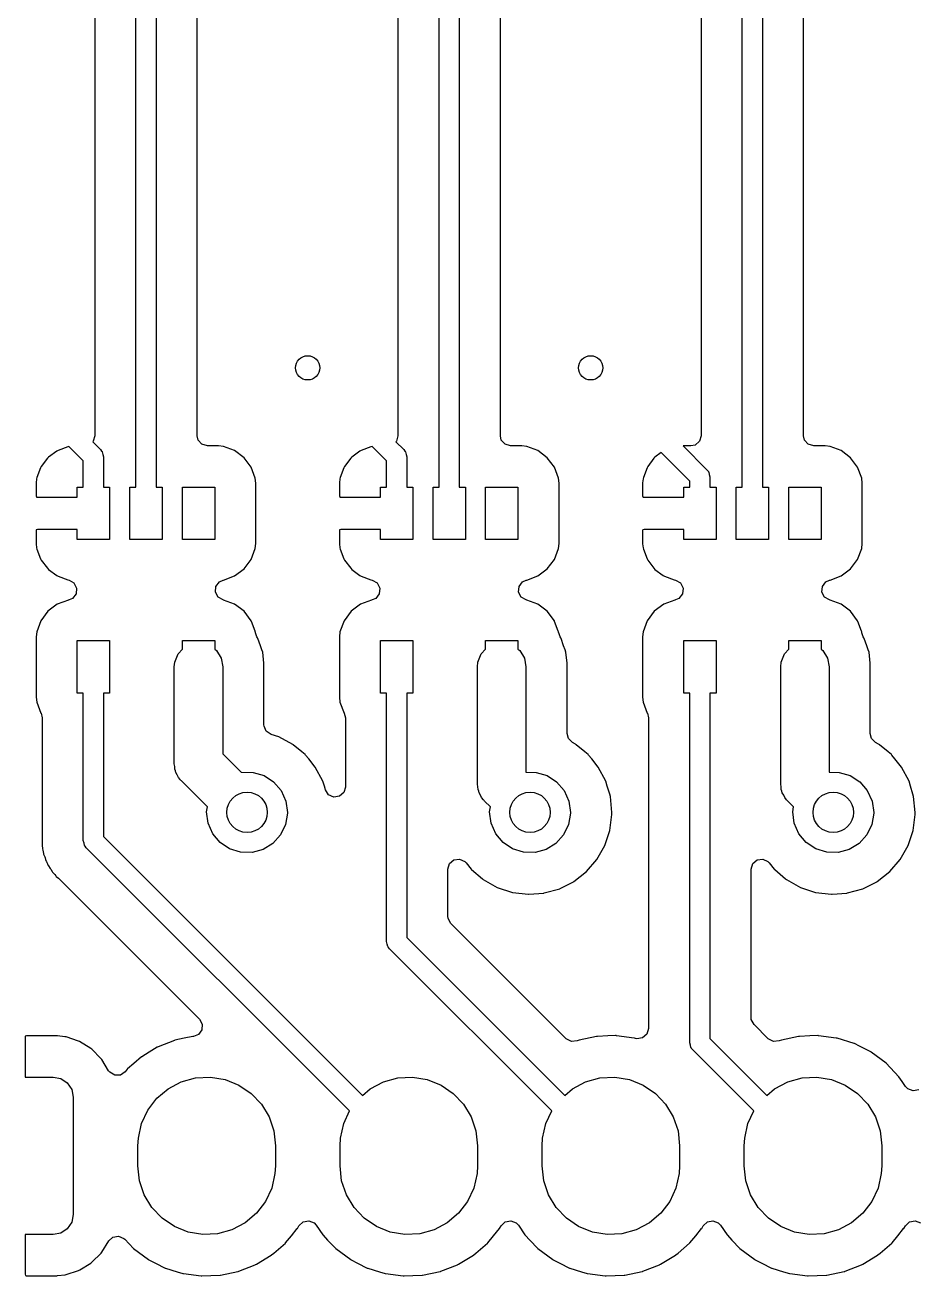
# Model space of a CAD drawing. Extents: x 1.82 to 8.48, y -4.98 to -0.82.
# Drawn here: x 3.75 to 4.184, y -4.212 to -3.603 of the extents above; entities that cross this region are included whole.
import ezdxf

# ---------------------------------------------------------------- set-up
doc = ezdxf.new("R2010")
doc.units = 0
doc.header["$MEASUREMENT"] = 0
doc.layers.add('BLACK', color=7, linetype='CONTINUOUS')

msp = doc.modelspace()

# ---------------------------------------------------------------- linework, layer by layer
at = {"layer": 'BLACK', "linetype": 'CONTINUOUS'}
for p, q in [((4.07939, -3.11165), (4.07939, -3.8028)), ((4.09941, -3.82776), (4.09941, -3.11024)), ((4.10925, -3.11227), (4.10925, -3.82776)), ((4.12927, -3.80278), (4.12927, -3.12262)), ((3.95177, -3.82776), (3.95177, -3.40078)), ((3.96161, -3.40078), (3.96161, -3.82776)), ((3.93175, -3.41349), (3.93175, -3.8028)), ((3.98163, -3.80278), (3.98163, -3.41349)), ((3.80413, -3.82776), (3.80413, -3.4303)), ((3.81398, -3.4303), (3.81398, -3.82776)), ((3.834, -3.80278), (3.834, -3.44301)), ((3.78411, -3.48619), (3.78411, -3.8028)), ((3.77096, -3.80813), (3.76622, -3.80991)), ((3.77151, -3.808), (3.77096, -3.80813)), ((3.77854, -3.81503), (3.77151, -3.808)), ((3.78333, -3.80548), (3.7831, -3.80567)), ((3.7831, -3.80567), (3.78694, -3.80951)), ((3.78411, -3.8028), (3.78333, -3.80548)), ((3.83444, -3.80484), (3.834, -3.80278)), ((3.83627, -3.80695), (3.83444, -3.80484)), ((3.83896, -3.80774), (3.83627, -3.80695)), ((3.84441, -3.80774), (3.83896, -3.80774)), ((3.84686, -3.808), (3.84441, -3.80774)), ((3.85223, -3.81002), (3.84686, -3.808)), ((3.9186, -3.80813), (3.91386, -3.80991)), ((3.91915, -3.808), (3.9186, -3.80813)), ((3.92618, -3.81503), (3.91915, -3.808)), ((3.93096, -3.80548), (3.93074, -3.80567)), ((3.93074, -3.80567), (3.93458, -3.80951)), ((3.93175, -3.8028), (3.93096, -3.80548)), ((3.98208, -3.80484), (3.98163, -3.80278)), ((3.98391, -3.80695), (3.98208, -3.80484)), ((3.98659, -3.80774), (3.98391, -3.80695)), ((3.99205, -3.80774), (3.98659, -3.80774)), ((3.9945, -3.808), (3.99205, -3.80774)), ((3.99987, -3.81002), (3.9945, -3.808)), ((4.07443, -3.80776), (4.07062, -3.80776)), ((4.07062, -3.80776), (4.08222, -3.81935)), ((4.07649, -3.80731), (4.07443, -3.80776)), ((4.0786, -3.80548), (4.07649, -3.80731)), ((4.07939, -3.8028), (4.0786, -3.80548)), ((4.12972, -3.80484), (4.12927, -3.80278)), ((4.13155, -3.80695), (4.12972, -3.80484)), ((4.13423, -3.80774), (4.13155, -3.80695)), ((4.13969, -3.80774), (4.13423, -3.80774)), ((4.14214, -3.808), (4.13969, -3.80774)), ((4.14751, -3.81002), (4.14214, -3.808)), ((3.76109, -3.81375), (3.75808, -3.81777)), ((3.76159, -3.81326), (3.76109, -3.81375)), ((3.7656, -3.81024), (3.76159, -3.81326)), ((3.76622, -3.80991), (3.7656, -3.81024)), ((3.78694, -3.80951), (3.78747, -3.81021)), ((3.78747, -3.81021), (3.78761, -3.81033)), ((3.78761, -3.81033), (3.78764, -3.81044)), ((3.78764, -3.81044), (3.78779, -3.81064)), ((3.78779, -3.81064), (3.78804, -3.81183)), ((3.78804, -3.81183), (3.78839, -3.81299)), ((3.78839, -3.81299), (3.78839, -3.82776)), ((3.85682, -3.81345), (3.85223, -3.81002)), ((3.86026, -3.81804), (3.85682, -3.81345)), ((3.90873, -3.81375), (3.90572, -3.81777)), ((3.90922, -3.81326), (3.90873, -3.81375)), ((3.91324, -3.81024), (3.90922, -3.81326)), ((3.91386, -3.80991), (3.91324, -3.81024)), ((3.93458, -3.80951), (3.93511, -3.81021)), ((3.93511, -3.81021), (3.93524, -3.81033)), ((3.93524, -3.81033), (3.93527, -3.81044)), ((3.93527, -3.81044), (3.93543, -3.81064)), ((3.93543, -3.81064), (3.93568, -3.81183)), ((3.93568, -3.81183), (3.93602, -3.81299)), ((3.93602, -3.81299), (3.93602, -3.82776)), ((4.00446, -3.81345), (3.99987, -3.81002)), ((4.0079, -3.81804), (4.00446, -3.81345)), ((4.05637, -3.81375), (4.05335, -3.81777)), ((4.05686, -3.81326), (4.05637, -3.81375)), ((4.05991, -3.81097), (4.05686, -3.81326)), ((4.07382, -3.82487), (4.05991, -3.81097)), ((4.1521, -3.81345), (4.14751, -3.81002)), ((4.15554, -3.81804), (4.1521, -3.81345)), ((3.75774, -3.81838), (3.75597, -3.82313)), ((3.75808, -3.81777), (3.75774, -3.81838)), ((3.77854, -3.82776), (3.77854, -3.81503)), ((3.86227, -3.82341), (3.86026, -3.81804)), ((3.90538, -3.81838), (3.9036, -3.82313)), ((3.90572, -3.81777), (3.90538, -3.81838)), ((3.92618, -3.82776), (3.92618, -3.81503)), ((4.00991, -3.82341), (4.0079, -3.81804)), ((4.05302, -3.81838), (4.05124, -3.82313)), ((4.05335, -3.81777), (4.05302, -3.81838)), ((4.08222, -3.81935), (4.08274, -3.82006)), ((4.08274, -3.82006), (4.08288, -3.82018)), ((4.08288, -3.82018), (4.08291, -3.82028)), ((4.08291, -3.82028), (4.08307, -3.82049)), ((4.08307, -3.82049), (4.08332, -3.82167)), ((4.15755, -3.82341), (4.15554, -3.81804)), ((3.75561, -3.82573), (3.75559, -3.826)), ((3.75559, -3.826), (3.75559, -3.83196)), ((3.75582, -3.82373), (3.75561, -3.82573)), ((3.75597, -3.82313), (3.75582, -3.82373)), ((3.86254, -3.82586), (3.86227, -3.82341)), ((3.86254, -3.85524), (3.86254, -3.82586)), ((3.90324, -3.82573), (3.90323, -3.826)), ((3.90323, -3.826), (3.90323, -3.83196)), ((3.90346, -3.82373), (3.90324, -3.82573)), ((3.9036, -3.82313), (3.90346, -3.82373)), ((4.01018, -3.82586), (4.00991, -3.82341)), ((4.01018, -3.85524), (4.01018, -3.82586)), ((4.05088, -3.82573), (4.05087, -3.826)), ((4.05087, -3.826), (4.05087, -3.83196)), ((4.0511, -3.82373), (4.05088, -3.82573)), ((4.05124, -3.82313), (4.0511, -3.82373)), ((4.07382, -3.82776), (4.07382, -3.82487)), ((4.08332, -3.82167), (4.08366, -3.82283)), ((4.08366, -3.82283), (4.08366, -3.82776)), ((4.15781, -3.82586), (4.15755, -3.82341)), ((4.15781, -3.85524), (4.15781, -3.82586)), ((3.75559, -3.83196), (3.75577, -3.83256)), ((3.75577, -3.83256), (3.75582, -3.83261)), ((3.75582, -3.83261), (3.75612, -3.83268)), ((3.75612, -3.83268), (3.77559, -3.83268)), ((3.77559, -3.83268), (3.77559, -3.82776)), ((3.77559, -3.82776), (3.77854, -3.82776)), ((3.78839, -3.82776), (3.79134, -3.82776)), ((3.79134, -3.82776), (3.79134, -3.85335)), ((3.80118, -3.85335), (3.80118, -3.82776)), ((3.80118, -3.82776), (3.80413, -3.82776)), ((3.81398, -3.82776), (3.81693, -3.82776)), ((3.81693, -3.82776), (3.81693, -3.85335)), ((3.82677, -3.85335), (3.82677, -3.82776)), ((3.82677, -3.82776), (3.84252, -3.82776)), ((3.84252, -3.82776), (3.84252, -3.85335)), ((3.90323, -3.83196), (3.9034, -3.83256)), ((3.9034, -3.83256), (3.90346, -3.83261)), ((3.90346, -3.83261), (3.90376, -3.83268)), ((3.90376, -3.83268), (3.92323, -3.83268)), ((3.92323, -3.83268), (3.92323, -3.82776)), ((3.92323, -3.82776), (3.92618, -3.82776)), ((3.93602, -3.82776), (3.93898, -3.82776)), ((3.93898, -3.82776), (3.93898, -3.85335)), ((3.94882, -3.85335), (3.94882, -3.82776)), ((3.94882, -3.82776), (3.95177, -3.82776)), ((3.96161, -3.82776), (3.96457, -3.82776)), ((3.96457, -3.82776), (3.96457, -3.85335)), ((3.97441, -3.85335), (3.97441, -3.82776)), ((3.97441, -3.82776), (3.99016, -3.82776)), ((3.99016, -3.82776), (3.99016, -3.85335)), ((4.05087, -3.83196), (4.05104, -3.83256)), ((4.05104, -3.83256), (4.0511, -3.83261)), ((4.0511, -3.83261), (4.0514, -3.83268)), ((4.0514, -3.83268), (4.07087, -3.83268)), ((4.07087, -3.83268), (4.07087, -3.82776)), ((4.07087, -3.82776), (4.07382, -3.82776)), ((4.08366, -3.82776), (4.08661, -3.82776)), ((4.08661, -3.82776), (4.08661, -3.85335)), ((4.09646, -3.85335), (4.09646, -3.82776)), ((4.09646, -3.82776), (4.09941, -3.82776)), ((4.10925, -3.82776), (4.1122, -3.82776)), ((4.1122, -3.82776), (4.1122, -3.85335)), ((4.12205, -3.85335), (4.12205, -3.82776)), ((4.12205, -3.82776), (4.1378, -3.82776)), ((4.1378, -3.82776), (4.1378, -3.85335)), ((3.75566, -3.84866), (3.75559, -3.84896)), ((3.75559, -3.84896), (3.75559, -3.85511)), ((3.7557, -3.8486), (3.75566, -3.84866)), ((3.7563, -3.84843), (3.7557, -3.8486)), ((3.77559, -3.84843), (3.7563, -3.84843)), ((3.77559, -3.85335), (3.77559, -3.84843)), ((3.90329, -3.84866), (3.90323, -3.84896)), ((3.90323, -3.84896), (3.90323, -3.85511)), ((3.90334, -3.8486), (3.90329, -3.84866)), ((3.90394, -3.84843), (3.90334, -3.8486)), ((3.92323, -3.84843), (3.90394, -3.84843)), ((3.92323, -3.85335), (3.92323, -3.84843)), ((4.05093, -3.84866), (4.05087, -3.84896)), ((4.05087, -3.84896), (4.05087, -3.85511)), ((4.05098, -3.8486), (4.05093, -3.84866)), ((4.05158, -3.84843), (4.05098, -3.8486)), ((4.07087, -3.84843), (4.05158, -3.84843)), ((4.07087, -3.85335), (4.07087, -3.84843)), ((3.75559, -3.85511), (3.75561, -3.85537)), ((3.75561, -3.85537), (3.75582, -3.85738)), ((3.75582, -3.85738), (3.75597, -3.85798)), ((3.79134, -3.85335), (3.77559, -3.85335)), ((3.81693, -3.85335), (3.80118, -3.85335)), ((3.84252, -3.85335), (3.82677, -3.85335)), ((3.86227, -3.85769), (3.86254, -3.85524)), ((3.90323, -3.85511), (3.90324, -3.85537)), ((3.90324, -3.85537), (3.90346, -3.85738)), ((3.90346, -3.85738), (3.9036, -3.85798)), ((3.93898, -3.85335), (3.92323, -3.85335)), ((3.96457, -3.85335), (3.94882, -3.85335)), ((3.99016, -3.85335), (3.97441, -3.85335)), ((4.00991, -3.85769), (4.01018, -3.85524)), ((4.05087, -3.85511), (4.05088, -3.85537)), ((4.05088, -3.85537), (4.0511, -3.85738)), ((4.0511, -3.85738), (4.05124, -3.85798)), ((4.08661, -3.85335), (4.07087, -3.85335)), ((4.1122, -3.85335), (4.09646, -3.85335)), ((4.1378, -3.85335), (4.12205, -3.85335)), ((4.15755, -3.85769), (4.15781, -3.85524)), ((3.75597, -3.85798), (3.75774, -3.86272)), ((3.75774, -3.86272), (3.75808, -3.86333)), ((3.75808, -3.86333), (3.76109, -3.86735)), ((3.85682, -3.86765), (3.86026, -3.86306)), ((3.86026, -3.86306), (3.86227, -3.85769)), ((3.9036, -3.85798), (3.90538, -3.86272)), ((3.90538, -3.86272), (3.90572, -3.86333)), ((3.90572, -3.86333), (3.90873, -3.86735)), ((4.00446, -3.86765), (4.0079, -3.86306)), ((4.0079, -3.86306), (4.00991, -3.85769)), ((4.05124, -3.85798), (4.05302, -3.86272)), ((4.05302, -3.86272), (4.05335, -3.86333)), ((4.05335, -3.86333), (4.05637, -3.86735)), ((4.1521, -3.86765), (4.15554, -3.86306)), ((4.15554, -3.86306), (4.15755, -3.85769)), ((3.76109, -3.86735), (3.76159, -3.86785)), ((3.76159, -3.86785), (3.7656, -3.87086)), ((3.85223, -3.87109), (3.85682, -3.86765)), ((3.90873, -3.86735), (3.90922, -3.86785)), ((3.90922, -3.86785), (3.91324, -3.87086)), ((3.99987, -3.87109), (4.00446, -3.86765)), ((4.05637, -3.86735), (4.05686, -3.86785)), ((4.05686, -3.86785), (4.06088, -3.87086)), ((4.14751, -3.87109), (4.1521, -3.86765)), ((3.7656, -3.87086), (3.76622, -3.87119)), ((3.76622, -3.87119), (3.77096, -3.87297)), ((3.77096, -3.87297), (3.77157, -3.87312)), ((3.77157, -3.87312), (3.774, -3.8745)), ((3.774, -3.8745), (3.77529, -3.87698)), ((3.84312, -3.87613), (3.84484, -3.87393)), ((3.84484, -3.87393), (3.84657, -3.87313)), ((3.84657, -3.87313), (3.84686, -3.8731)), ((3.84686, -3.8731), (3.85223, -3.87109)), ((3.91324, -3.87086), (3.91386, -3.87119)), ((3.91386, -3.87119), (3.9186, -3.87297)), ((3.9186, -3.87297), (3.91921, -3.87312)), ((3.91921, -3.87312), (3.92163, -3.8745)), ((3.92163, -3.8745), (3.92293, -3.87698)), ((3.99076, -3.87613), (3.99247, -3.87393)), ((3.99247, -3.87393), (3.99421, -3.87313)), ((3.99421, -3.87313), (3.9945, -3.8731)), ((3.9945, -3.8731), (3.99987, -3.87109)), ((4.06088, -3.87086), (4.06149, -3.87119)), ((4.06149, -3.87119), (4.06624, -3.87297)), ((4.06624, -3.87297), (4.06685, -3.87312)), ((4.06685, -3.87312), (4.06927, -3.8745)), ((4.06927, -3.8745), (4.07056, -3.87698)), ((4.13839, -3.87613), (4.14011, -3.87393)), ((4.14011, -3.87393), (4.14185, -3.87313)), ((4.14185, -3.87313), (4.14214, -3.8731)), ((4.14214, -3.8731), (4.14751, -3.87109)), ((3.77504, -3.87977), (3.77332, -3.88197)), ((3.77529, -3.87698), (3.77504, -3.87977)), ((3.84286, -3.87891), (3.84312, -3.87613)), ((3.84416, -3.88139), (3.84286, -3.87891)), ((3.84658, -3.88277), (3.84416, -3.88139)), ((3.92267, -3.87977), (3.92096, -3.88197)), ((3.92293, -3.87698), (3.92267, -3.87977)), ((3.9905, -3.87891), (3.99076, -3.87613)), ((3.99179, -3.88139), (3.9905, -3.87891)), ((3.99421, -3.88277), (3.99179, -3.88139)), ((4.07031, -3.87977), (4.06859, -3.88197)), ((4.07056, -3.87698), (4.07031, -3.87977)), ((4.13814, -3.87891), (4.13839, -3.87613)), ((4.13943, -3.88139), (4.13814, -3.87891)), ((4.14185, -3.88277), (4.13943, -3.88139)), ((3.76588, -3.88482), (3.76129, -3.88826)), ((3.77125, -3.88281), (3.76588, -3.88482)), ((3.77156, -3.88277), (3.77125, -3.88281)), ((3.77157, -3.88277), (3.77156, -3.88277)), ((3.77332, -3.88197), (3.77157, -3.88277)), ((3.84686, -3.88281), (3.84658, -3.88277)), ((3.85223, -3.88482), (3.84686, -3.88281)), ((3.85682, -3.88826), (3.85223, -3.88482)), ((3.91352, -3.88482), (3.90893, -3.88826)), ((3.91889, -3.88281), (3.91352, -3.88482)), ((3.91919, -3.88277), (3.91889, -3.88281)), ((3.91921, -3.88277), (3.91919, -3.88277)), ((3.92096, -3.88197), (3.91921, -3.88277)), ((3.9945, -3.88281), (3.99421, -3.88277)), ((3.99987, -3.88482), (3.9945, -3.88281)), ((4.00446, -3.88826), (3.99987, -3.88482)), ((4.06115, -3.88482), (4.05656, -3.88826)), ((4.06652, -3.88281), (4.06115, -3.88482)), ((4.06683, -3.88277), (4.06652, -3.88281)), ((4.06685, -3.88277), (4.06683, -3.88277)), ((4.06859, -3.88197), (4.06685, -3.88277)), ((4.14214, -3.88281), (4.14185, -3.88277)), ((4.14751, -3.88482), (4.14214, -3.88281)), ((4.1521, -3.88826), (4.14751, -3.88482)), ((3.75785, -3.89285), (3.75584, -3.89822)), ((3.76129, -3.88826), (3.75785, -3.89285)), ((3.86026, -3.89285), (3.85682, -3.88826)), ((3.86038, -3.89318), (3.86026, -3.89285)), ((3.86216, -3.89792), (3.86038, -3.89318)), ((3.90549, -3.89285), (3.90347, -3.89822)), ((3.90893, -3.88826), (3.90549, -3.89285)), ((4.0079, -3.89285), (4.00446, -3.88826)), ((4.00802, -3.89318), (4.0079, -3.89285)), ((4.0098, -3.89792), (4.00802, -3.89318)), ((4.05313, -3.89285), (4.05111, -3.89822)), ((4.05656, -3.88826), (4.05313, -3.89285)), ((4.15554, -3.89285), (4.1521, -3.88826)), ((4.15566, -3.89318), (4.15554, -3.89285)), ((4.15744, -3.89792), (4.15566, -3.89318)), ((3.75584, -3.89822), (3.75557, -3.90066)), ((3.86227, -3.89822), (3.86216, -3.89792)), ((3.86231, -3.89853), (3.86227, -3.89822)), ((3.86232, -3.89864), (3.86231, -3.89853)), ((3.86237, -3.89877), (3.86232, -3.89864)), ((3.86238, -3.89883), (3.86237, -3.89877)), ((3.86304, -3.90073), (3.86238, -3.89883)), ((3.86238, -3.89883), (3.86238, -3.89883)), ((3.90347, -3.89822), (3.90321, -3.90066)), ((4.00991, -3.89822), (4.0098, -3.89792)), ((4.00994, -3.89853), (4.00991, -3.89822)), ((4.00996, -3.89864), (4.00994, -3.89853)), ((4.01, -3.89877), (4.00996, -3.89864)), ((4.01002, -3.89883), (4.01, -3.89877)), ((4.01068, -3.90073), (4.01002, -3.89883)), ((4.01002, -3.89883), (4.01002, -3.89883)), ((4.05111, -3.89822), (4.05085, -3.90066)), ((4.15755, -3.89822), (4.15744, -3.89792)), ((4.15758, -3.89853), (4.15755, -3.89822)), ((4.15759, -3.89864), (4.15758, -3.89853)), ((4.15764, -3.89877), (4.15759, -3.89864)), ((4.15765, -3.89883), (4.15764, -3.89877)), ((4.15766, -3.89883), (4.15765, -3.89883)), ((4.15832, -3.90073), (4.15766, -3.89883)), ((3.75557, -3.90066), (3.75557, -3.93004)), ((3.77559, -3.92815), (3.77559, -3.90256)), ((3.77559, -3.90256), (3.79134, -3.90256)), ((3.79134, -3.90256), (3.79134, -3.92815)), ((3.82677, -3.90677), (3.82677, -3.90256)), ((3.82677, -3.90256), (3.84252, -3.90256)), ((3.84252, -3.90256), (3.84252, -3.90675)), ((3.86339, -3.90128), (3.86304, -3.90073)), ((3.86353, -3.90151), (3.86339, -3.90128)), ((3.86477, -3.90506), (3.86353, -3.90151)), ((3.86548, -3.90711), (3.86477, -3.90506)), ((3.90321, -3.90066), (3.90321, -3.93004)), ((3.92323, -3.92815), (3.92323, -3.90256)), ((3.92323, -3.90256), (3.93898, -3.90256)), ((3.93898, -3.90256), (3.93898, -3.92815)), ((3.97441, -3.90677), (3.97441, -3.90256)), ((3.97441, -3.90256), (3.99016, -3.90256)), ((3.99016, -3.90256), (3.99016, -3.90675)), ((4.01102, -3.90128), (4.01068, -3.90073)), ((4.01117, -3.90151), (4.01102, -3.90128)), ((4.01241, -3.90506), (4.01117, -3.90151)), ((4.01312, -3.90711), (4.01241, -3.90506)), ((4.05085, -3.90066), (4.05085, -3.93004)), ((4.07087, -3.92815), (4.07087, -3.90256)), ((4.07087, -3.90256), (4.08661, -3.90256)), ((4.08661, -3.90256), (4.08661, -3.92815)), ((4.12205, -3.90677), (4.12205, -3.90256)), ((4.12205, -3.90256), (4.1378, -3.90256)), ((4.1378, -3.90256), (4.1378, -3.90675)), ((4.15866, -3.90128), (4.15832, -3.90073)), ((4.15881, -3.90151), (4.15866, -3.90128)), ((4.16004, -3.90506), (4.15881, -3.90151)), ((4.16076, -3.90711), (4.16004, -3.90506)), ((3.82306, -3.91306), (3.82466, -3.90904)), ((3.82466, -3.90904), (3.82677, -3.90677)), ((3.84252, -3.90675), (3.8434, -3.90742)), ((3.8434, -3.90742), (3.84566, -3.9111)), ((3.84566, -3.9111), (3.84646, -3.91535)), ((3.86588, -3.90826), (3.86548, -3.90711)), ((3.86648, -3.91356), (3.86588, -3.90826)), ((3.9707, -3.91306), (3.9723, -3.90904)), ((3.9723, -3.90904), (3.97441, -3.90677)), ((3.99016, -3.90675), (3.99103, -3.90742)), ((3.99103, -3.90742), (3.9933, -3.9111)), ((3.9933, -3.9111), (3.99409, -3.91535)), ((4.01352, -3.90826), (4.01312, -3.90711)), ((4.01411, -3.91356), (4.01352, -3.90826)), ((4.11834, -3.91306), (4.11994, -3.90904)), ((4.11994, -3.90904), (4.12205, -3.90677)), ((4.1378, -3.90675), (4.13867, -3.90742)), ((4.13867, -3.90742), (4.14094, -3.9111)), ((4.14094, -3.9111), (4.14173, -3.91535)), ((4.16116, -3.90826), (4.16076, -3.90711)), ((4.16175, -3.91356), (4.16116, -3.90826)), ((3.82283, -3.91535), (3.82306, -3.91306)), ((3.82283, -3.9626), (3.82283, -3.91535)), ((3.84646, -3.91535), (3.84646, -3.95771)), ((3.86648, -3.94354), (3.86648, -3.91356)), ((3.97047, -3.91535), (3.9707, -3.91306)), ((3.97047, -3.97244), (3.97047, -3.91535)), ((3.99409, -3.91535), (3.99409, -3.96672)), ((4.01411, -3.94788), (4.01411, -3.91356)), ((4.11811, -3.91535), (4.11834, -3.91306)), ((4.11811, -3.97244), (4.11811, -3.91535)), ((4.14173, -3.91535), (4.14173, -3.96672)), ((4.16175, -3.94788), (4.16175, -3.91356)), ((3.75557, -3.93004), (3.75584, -3.93249)), ((3.77854, -3.92815), (3.77559, -3.92815)), ((3.77854, -4), (3.77854, -3.92815)), ((3.79134, -3.92815), (3.78839, -3.92815)), ((3.78839, -3.92815), (3.78839, -3.99796)), ((3.90321, -3.93004), (3.90347, -3.93249)), ((3.92618, -3.92815), (3.92323, -3.92815)), ((3.92618, -4.04921), (3.92618, -3.92815)), ((3.93898, -3.92815), (3.93602, -3.92815)), ((3.93602, -3.92815), (3.93602, -4.04717)), ((4.05085, -3.93004), (4.05111, -3.93249)), ((4.07382, -3.92815), (4.07087, -3.92815)), ((4.07382, -4.09843), (4.07382, -3.92815)), ((4.08661, -3.92815), (4.08366, -3.92815)), ((4.08366, -3.92815), (4.08366, -4.09639)), ((3.75584, -3.93249), (3.75785, -3.93786)), ((3.90347, -3.93249), (3.90549, -3.93786)), ((4.05111, -3.93249), (4.05313, -3.93786)), ((3.75785, -3.93786), (3.75794, -3.93799)), ((3.75794, -3.93799), (3.75852, -3.94026)), ((3.75852, -3.94026), (3.75852, -3.9969)), ((3.90549, -3.93786), (3.90558, -3.93799)), ((3.90558, -3.93799), (3.90616, -3.94026)), ((3.90616, -3.94026), (3.90616, -3.97388)), ((4.05313, -3.93786), (4.05322, -3.93799)), ((4.05322, -3.93799), (4.0538, -3.94026)), ((4.0538, -3.94026), (4.0538, -4.09159)), ((3.86652, -3.94417), (3.86648, -3.94354)), ((3.86764, -3.94673), (3.86652, -3.94417)), ((3.86997, -3.94828), (3.86764, -3.94673)), ((3.87373, -3.94944), (3.86997, -3.94828)), ((4.01473, -3.95028), (4.01411, -3.94788)), ((4.16237, -3.95028), (4.16175, -3.94788)), ((3.88058, -3.95314), (3.87373, -3.94944)), ((3.88076, -3.9533), (3.88058, -3.95314)), ((3.88492, -3.95674), (3.88076, -3.9533)), ((3.88076, -3.9533), (3.88076, -3.9533)), ((4.01672, -3.95225), (4.01473, -3.95028)), ((4.01816, -3.95303), (4.01672, -3.95225)), ((4.01837, -3.95314), (4.01816, -3.95303)), ((4.01816, -3.95303), (4.01816, -3.95303)), ((4.01856, -3.9533), (4.01837, -3.95314)), ((4.02272, -3.95674), (4.01856, -3.9533)), ((4.01856, -3.9533), (4.01856, -3.9533)), ((4.16435, -3.95225), (4.16237, -3.95028)), ((4.1658, -3.95303), (4.16435, -3.95225)), ((4.16601, -3.95314), (4.1658, -3.95303)), ((4.1658, -3.95303), (4.1658, -3.95303)), ((4.1662, -3.9533), (4.16601, -3.95314)), ((4.17036, -3.95674), (4.1662, -3.9533)), ((4.1662, -3.9533), (4.1662, -3.9533)), ((3.84646, -3.95771), (3.8555, -3.96675)), ((3.88658, -3.95811), (3.88492, -3.95674)), ((3.88673, -3.9583), (3.88658, -3.95811)), ((3.88828, -3.9602), (3.88673, -3.9583)), ((3.88673, -3.9583), (3.88673, -3.9583)), ((3.8915, -3.96414), (3.88828, -3.9602)), ((4.02437, -3.95811), (4.02272, -3.95674)), ((4.02453, -3.9583), (4.02437, -3.95811)), ((4.02608, -3.9602), (4.02453, -3.9583)), ((4.02453, -3.9583), (4.02453, -3.9583)), ((4.02929, -3.96414), (4.02608, -3.9602)), ((4.17201, -3.95811), (4.17036, -3.95674)), ((4.17216, -3.9583), (4.17201, -3.95811)), ((4.17372, -3.9602), (4.17216, -3.9583)), ((4.17216, -3.9583), (4.17216, -3.9583)), ((4.17693, -3.96414), (4.17372, -3.9602)), ((3.82307, -3.96389), (3.82283, -3.9626)), ((3.82312, -3.9652), (3.82307, -3.96389)), ((3.82347, -3.96599), (3.82312, -3.9652)), ((3.82363, -3.96685), (3.82347, -3.96599)), ((3.82431, -3.96797), (3.82363, -3.96685)), ((3.8555, -3.96675), (3.8556, -3.96672)), ((3.8556, -3.96672), (3.86118, -3.96675)), ((3.86118, -3.96675), (3.86652, -3.96835)), ((3.89515, -3.97102), (3.8915, -3.96414)), ((3.99409, -3.96672), (3.99897, -3.96675)), ((3.99897, -3.96675), (4.00432, -3.96835)), ((4.03295, -3.97102), (4.02929, -3.96414)), ((4.14173, -3.96672), (4.14661, -3.96675)), ((4.14661, -3.96675), (4.15196, -3.96835)), ((4.18059, -3.97102), (4.17693, -3.96414)), ((3.82483, -3.96917), (3.82431, -3.96797)), ((3.82573, -3.97027), (3.82483, -3.96917)), ((3.8259, -3.97053), (3.82573, -3.97027)), ((3.82604, -3.97064), (3.8259, -3.97053)), ((3.82629, -3.97095), (3.82604, -3.97064)), ((3.83895, -3.98361), (3.82629, -3.97095)), ((3.86652, -3.96835), (3.87121, -3.97139)), ((3.87121, -3.97139), (3.87485, -3.97561)), ((3.8959, -3.97347), (3.89515, -3.97102)), ((3.97071, -3.97373), (3.97047, -3.97244)), ((4.00432, -3.96835), (4.009, -3.97139)), ((4.009, -3.97139), (4.01265, -3.97561)), ((4.03369, -3.97347), (4.03295, -3.97102)), ((4.11835, -3.97373), (4.11811, -3.97244)), ((4.15196, -3.96835), (4.15664, -3.97139)), ((4.15664, -3.97139), (4.16028, -3.97561)), ((4.18133, -3.97347), (4.18059, -3.97102)), ((3.87485, -3.97561), (3.87716, -3.9807)), ((3.89645, -3.97532), (3.8959, -3.97347)), ((3.89795, -3.97763), (3.89645, -3.97532)), ((3.90049, -3.97879), (3.89795, -3.97763)), ((3.90326, -3.97839), (3.90049, -3.97879)), ((3.90537, -3.97656), (3.90326, -3.97839)), ((3.90616, -3.97388), (3.90537, -3.97656)), ((3.97076, -3.97504), (3.97071, -3.97373)), ((3.97111, -3.97584), (3.97076, -3.97504)), ((3.97126, -3.97669), (3.97111, -3.97584)), ((3.97195, -3.97781), (3.97126, -3.97669)), ((3.97247, -3.97901), (3.97195, -3.97781)), ((3.97337, -3.98011), (3.97247, -3.97901)), ((4.01265, -3.97561), (4.01496, -3.9807)), ((4.03488, -3.97742), (4.03369, -3.97347)), ((4.0352, -3.97847), (4.03488, -3.97742)), ((4.03596, -3.98622), (4.0352, -3.97847)), ((4.1184, -3.97504), (4.11835, -3.97373)), ((4.11874, -3.97584), (4.1184, -3.97504)), ((4.1189, -3.97669), (4.11874, -3.97584)), ((4.11959, -3.97781), (4.1189, -3.97669)), ((4.12011, -3.97901), (4.11959, -3.97781)), ((4.12101, -3.98011), (4.12011, -3.97901)), ((4.16028, -3.97561), (4.16259, -3.9807)), ((4.18252, -3.97742), (4.18133, -3.97347)), ((4.18284, -3.97847), (4.18252, -3.97742)), ((4.1836, -3.98622), (4.18284, -3.97847)), ((3.83858, -3.98598), (3.83895, -3.98361)), ((3.87716, -3.9807), (3.87795, -3.98622)), ((3.97353, -3.98037), (3.97337, -3.98011)), ((3.97368, -3.98049), (3.97353, -3.98037)), ((3.97393, -3.98079), (3.97368, -3.98049)), ((3.97675, -3.98361), (3.97393, -3.98079)), ((3.97638, -3.98598), (3.97675, -3.98361)), ((4.01496, -3.9807), (4.01575, -3.98622)), ((4.12117, -3.98037), (4.12101, -3.98011)), ((4.12132, -3.98049), (4.12117, -3.98037)), ((4.12157, -3.98079), (4.12132, -3.98049)), ((4.12439, -3.98361), (4.12157, -3.98079)), ((4.12402, -3.98598), (4.12439, -3.98361)), ((4.16259, -3.9807), (4.16339, -3.98622)), ((3.83931, -3.99151), (3.83858, -3.98598)), ((3.84156, -3.99662), (3.83931, -3.99151)), ((3.87795, -3.9867), (3.87702, -3.99221)), ((3.87795, -3.98622), (3.87795, -3.9867)), ((3.9771, -3.99151), (3.97638, -3.98598)), ((3.97935, -3.99662), (3.9771, -3.99151)), ((4.01574, -3.9867), (4.01482, -3.99221)), ((4.01575, -3.98622), (4.01574, -3.9867)), ((4.03497, -3.99506), (4.03594, -3.98733)), ((4.03594, -3.98733), (4.03596, -3.98622)), ((4.12474, -3.99151), (4.12402, -3.98598)), ((4.12699, -3.99662), (4.12474, -3.99151)), ((4.16338, -3.9867), (4.16245, -3.99221)), ((4.16339, -3.98622), (4.16338, -3.9867)), ((4.18261, -3.99506), (4.18358, -3.98733)), ((4.18358, -3.98733), (4.1836, -3.98622)), ((3.7585, -3.99734), (3.75844, -3.99763)), ((3.75844, -3.99763), (3.75845, -3.99795)), ((3.75852, -3.9969), (3.7585, -3.99734)), ((3.84515, -4.0009), (3.84156, -3.99662)), ((3.87459, -3.99723), (3.87084, -4.00137)), ((3.87702, -3.99221), (3.87459, -3.99723)), ((3.98294, -4.0009), (3.97935, -3.99662)), ((4.01238, -3.99723), (4.00864, -4.00137)), ((4.01482, -3.99221), (4.01238, -3.99723)), ((4.03251, -4.00245), (4.03497, -3.99506)), ((4.13058, -4.0009), (4.12699, -3.99662)), ((4.16002, -3.99723), (4.15627, -4.00137)), ((4.16245, -3.99221), (4.16002, -3.99723)), ((4.18015, -4.00245), (4.18261, -3.99506)), ((3.75845, -3.99795), (3.75845, -3.99795)), ((3.75845, -3.99795), (3.75852, -4.00031)), ((3.75852, -4.00031), (3.75852, -4.00047)), ((3.75852, -4.00047), (3.75852, -4.00157)), ((3.75852, -4.00157), (3.75854, -4.00172)), ((3.75854, -4.00172), (3.75854, -4.00172)), ((3.75854, -4.00172), (3.75854, -4.00173)), ((3.75854, -4.00173), (3.75858, -4.00219)), ((3.75858, -4.00219), (3.75863, -4.00393)), ((3.77888, -4.00116), (3.77854, -4)), ((3.77914, -4.00235), (3.77888, -4.00116)), ((3.77929, -4.00255), (3.77914, -4.00235)), ((3.77932, -4.00266), (3.77929, -4.00255)), ((3.77946, -4.00278), (3.77932, -4.00266)), ((3.77998, -4.00348), (3.77946, -4.00278)), ((3.9082, -4.13169), (3.77998, -4.00348)), ((3.78839, -3.99796), (3.91451, -4.12408)), ((3.84979, -4.00399), (3.84515, -4.0009)), ((3.87084, -4.00137), (3.86609, -4.00429)), ((3.98759, -4.00399), (3.98294, -4.0009)), ((4.00864, -4.00137), (4.00388, -4.00429)), ((4.02866, -4.00922), (4.03251, -4.00245)), ((4.13523, -4.00399), (4.13058, -4.0009)), ((4.15627, -4.00137), (4.15152, -4.00429)), ((4.1763, -4.00922), (4.18015, -4.00245)), ((3.75863, -4.00393), (3.75886, -4.0047)), ((3.75886, -4.0047), (3.75902, -4.00546)), ((3.75902, -4.00546), (3.75912, -4.00625)), ((3.75912, -4.00625), (3.75923, -4.00654)), ((3.75923, -4.00654), (3.75923, -4.00654)), ((3.75923, -4.00654), (3.75976, -4.00787)), ((3.75976, -4.00787), (3.75991, -4.00831)), ((3.75991, -4.00831), (3.76015, -4.00916)), ((3.76015, -4.00916), (3.76039, -4.00998)), ((3.85512, -4.00565), (3.84979, -4.00399)), ((3.8607, -4.00575), (3.85512, -4.00565)), ((3.86609, -4.00429), (3.8607, -4.00575)), ((3.95683, -4.01122), (3.95894, -4.00939)), ((3.95894, -4.00939), (3.96171, -4.00899)), ((3.96171, -4.00899), (3.96425, -4.01015)), ((3.99292, -4.00565), (3.98759, -4.00399)), ((3.9985, -4.00575), (3.99292, -4.00565)), ((4.00388, -4.00429), (3.9985, -4.00575)), ((4.02358, -4.01511), (4.02866, -4.00922)), ((4.10447, -4.01122), (4.10658, -4.00939)), ((4.10658, -4.00939), (4.10935, -4.00899)), ((4.10935, -4.00899), (4.11189, -4.01015)), ((4.14055, -4.00565), (4.13523, -4.00399)), ((4.14613, -4.00575), (4.14055, -4.00565)), ((4.15152, -4.00429), (4.14613, -4.00575)), ((4.17121, -4.01511), (4.1763, -4.00922)), ((3.76039, -4.00998), (3.76055, -4.01025)), ((3.76055, -4.01025), (3.76055, -4.01025)), ((3.76055, -4.01025), (3.7608, -4.01067)), ((3.7608, -4.01067), (3.76114, -4.01137)), ((3.76114, -4.01137), (3.76143, -4.01211)), ((3.76143, -4.01211), (3.76162, -4.01236)), ((3.76162, -4.01236), (3.76162, -4.01236)), ((3.76162, -4.01236), (3.76246, -4.01352)), ((3.76246, -4.01352), (3.76271, -4.01391)), ((3.76271, -4.01391), (3.76343, -4.01511)), ((3.76343, -4.01511), (3.7636, -4.01541)), ((3.7636, -4.01541), (3.76416, -4.01597)), ((3.95604, -4.0139), (3.95683, -4.01122)), ((3.95604, -4.03683), (3.95604, -4.0139)), ((3.96425, -4.01015), (3.96489, -4.01082)), ((3.96489, -4.01082), (3.96736, -4.01394)), ((3.96736, -4.01394), (3.96755, -4.01409)), ((3.96755, -4.01409), (3.96755, -4.01409)), ((3.96755, -4.01409), (3.97288, -4.01863)), ((4.01744, -4.01991), (4.02358, -4.01511)), ((4.10368, -4.0139), (4.10447, -4.01122)), ((4.10368, -4.08604), (4.10368, -4.0139)), ((4.11189, -4.01015), (4.11253, -4.01082)), ((4.11253, -4.01082), (4.115, -4.01394)), ((4.115, -4.01394), (4.11519, -4.01409)), ((4.11519, -4.01409), (4.11519, -4.01409)), ((4.11519, -4.01409), (4.12052, -4.01863)), ((4.16508, -4.01991), (4.17121, -4.01511)), ((3.76416, -4.01597), (3.76467, -4.01656)), ((3.76467, -4.01656), (3.76514, -4.01721)), ((3.76514, -4.01721), (3.76538, -4.01741)), ((3.76538, -4.01741), (3.76648, -4.01832)), ((3.76648, -4.01832), (3.76683, -4.01863)), ((3.76683, -4.01863), (3.8351, -4.08691)), ((3.97288, -4.01863), (3.97329, -4.01898)), ((3.97329, -4.01898), (3.98009, -4.02278)), ((4.01071, -4.02331), (4.01722, -4.02002)), ((4.01722, -4.02002), (4.01744, -4.01991)), ((4.01722, -4.02002), (4.01722, -4.02002)), ((4.12052, -4.01863), (4.12093, -4.01898)), ((4.12093, -4.01898), (4.12773, -4.02278)), ((4.15835, -4.02331), (4.16486, -4.02002)), ((4.16486, -4.02002), (4.16508, -4.01991)), ((4.16486, -4.02002), (4.16486, -4.02002)), ((3.98009, -4.02278), (3.9875, -4.02519)), ((3.9875, -4.02519), (3.99523, -4.02611)), ((3.99523, -4.02611), (3.99547, -4.02609)), ((3.99547, -4.02609), (4.00275, -4.02553)), ((3.99547, -4.02609), (3.99547, -4.02609)), ((4.00275, -4.02553), (4.00299, -4.02551)), ((4.00275, -4.02553), (4.00275, -4.02553)), ((4.00299, -4.02551), (4.01049, -4.02342)), ((4.01049, -4.02342), (4.01071, -4.02331)), ((4.01071, -4.02331), (4.01071, -4.02331)), ((4.12773, -4.02278), (4.13513, -4.02519)), ((4.13513, -4.02519), (4.14287, -4.02611)), ((4.14287, -4.02611), (4.14311, -4.02609)), ((4.14311, -4.02609), (4.15039, -4.02553)), ((4.14311, -4.02609), (4.14311, -4.02609)), ((4.15039, -4.02553), (4.15063, -4.02551)), ((4.15039, -4.02553), (4.15039, -4.02553)), ((4.15063, -4.02551), (4.15813, -4.02342)), ((4.15813, -4.02342), (4.15835, -4.02331)), ((4.15835, -4.02331), (4.15835, -4.02331)), ((3.95616, -4.03788), (3.95604, -4.03683)), ((3.9575, -4.04033), (3.95616, -4.03788)), ((4.01366, -4.0965), (3.9575, -4.04033)), ((3.92652, -4.05038), (3.92618, -4.04921)), ((3.92678, -4.05156), (3.92652, -4.05038)), ((3.92693, -4.05176), (3.92678, -4.05156)), ((3.92696, -4.05187), (3.92693, -4.05176)), ((3.9271, -4.05199), (3.92696, -4.05187)), ((3.92762, -4.05269), (3.9271, -4.05199)), ((3.93602, -4.04717), (4.01293, -4.12408)), ((4.00662, -4.13169), (3.92762, -4.05269)), ((3.8351, -4.08691), (3.83644, -4.08936)), ((4.10379, -4.08709), (4.10368, -4.08604)), ((4.10513, -4.08955), (4.10379, -4.08709)), ((3.83457, -4.09439), (3.83221, -4.09534)), ((3.83624, -4.09215), (3.83457, -4.09439)), ((3.83644, -4.08936), (3.83624, -4.09215)), ((4.03775, -4.09501), (4.03387, -4.09516)), ((4.03796, -4.095), (4.03775, -4.09501)), ((4.03775, -4.09501), (4.03775, -4.09501)), ((4.03817, -4.09503), (4.03796, -4.095)), ((4.04675, -4.09617), (4.03817, -4.09503)), ((4.03817, -4.09503), (4.03817, -4.09503)), ((4.05301, -4.09427), (4.0509, -4.0961)), ((4.0538, -4.09159), (4.05301, -4.09427)), ((4.11209, -4.0965), (4.10513, -4.08955)), ((4.13618, -4.09501), (4.1323, -4.09516)), ((4.13639, -4.095), (4.13618, -4.09501)), ((4.13618, -4.09501), (4.13618, -4.09501)), ((4.13659, -4.09503), (4.13639, -4.095)), ((4.14518, -4.09617), (4.13659, -4.09503)), ((4.13659, -4.09503), (4.13659, -4.09503)), ((3.75022, -4.09539), (3.75016, -4.09569)), ((3.75016, -4.09569), (3.75016, -4.11516)), ((3.75027, -4.09533), (3.75022, -4.09539)), ((3.75087, -4.09516), (3.75027, -4.09533)), ((3.76564, -4.09516), (3.75087, -4.09516)), ((3.76589, -4.09517), (3.76564, -4.09516)), ((3.7696, -4.09555), (3.76589, -4.09517)), ((3.77013, -4.09566), (3.7696, -4.09555)), ((3.7762, -4.09768), (3.77013, -4.09566)), ((3.77672, -4.09792), (3.7762, -4.09768)), ((3.78216, -4.10127), (3.77672, -4.09792)), ((3.81454, -4.10065), (3.81066, -4.103)), ((3.81472, -4.10054), (3.81454, -4.10065)), ((3.81454, -4.10065), (3.81454, -4.10065)), ((3.81491, -4.10047), (3.81472, -4.10054)), ((3.82296, -4.09729), (3.81491, -4.10047)), ((3.81491, -4.10047), (3.81491, -4.10047)), ((3.82316, -4.09721), (3.82296, -4.09729)), ((3.82296, -4.09729), (3.82296, -4.09729)), ((3.82768, -4.09626), (3.82316, -4.09721)), ((3.83184, -4.09539), (3.82768, -4.09626)), ((3.83204, -4.09534), (3.83184, -4.09539)), ((3.83184, -4.09539), (3.83184, -4.09539)), ((3.83221, -4.09534), (3.83204, -4.09534)), ((4.01621, -4.09786), (4.01366, -4.0965)), ((4.01899, -4.09761), (4.01621, -4.09786)), ((4.02001, -4.09721), (4.01899, -4.09761)), ((4.02844, -4.09544), (4.02001, -4.09721)), ((4.02869, -4.09539), (4.02844, -4.09544)), ((4.02889, -4.09534), (4.02869, -4.09539)), ((4.03387, -4.09516), (4.02889, -4.09534)), ((4.04696, -4.0962), (4.04675, -4.09617)), ((4.04737, -4.09632), (4.04696, -4.0962)), ((4.04813, -4.0965), (4.04737, -4.09632)), ((4.0509, -4.0961), (4.04813, -4.0965)), ((4.07416, -4.09959), (4.07382, -4.09843)), ((4.07442, -4.10077), (4.07416, -4.09959)), ((4.07457, -4.10098), (4.07442, -4.10077)), ((4.0746, -4.10108), (4.07457, -4.10098)), ((4.07474, -4.1012), (4.0746, -4.10108)), ((4.07526, -4.10191), (4.07474, -4.1012)), ((4.08366, -4.09639), (4.11136, -4.12408)), ((4.11464, -4.09786), (4.11209, -4.0965)), ((4.11742, -4.09761), (4.11464, -4.09786)), ((4.11843, -4.09721), (4.11742, -4.09761)), ((4.12686, -4.09544), (4.11843, -4.09721)), ((4.12711, -4.09539), (4.12686, -4.09544)), ((4.12732, -4.09534), (4.12711, -4.09539)), ((4.1323, -4.09516), (4.12732, -4.09534)), ((4.14538, -4.0962), (4.14518, -4.09617)), ((4.14559, -4.09626), (4.14538, -4.0962)), ((4.15385, -4.09883), (4.14559, -4.09626)), ((4.15405, -4.09889), (4.15385, -4.09883)), ((4.15385, -4.09883), (4.15385, -4.09883)), ((4.15653, -4.10015), (4.15405, -4.09889)), ((4.16196, -4.10291), (4.15653, -4.10015)), ((3.78261, -4.10162), (3.78216, -4.10127)), ((3.78712, -4.10613), (3.78261, -4.10162)), ((3.78748, -4.10658), (3.78712, -4.10613)), ((3.79088, -4.11208), (3.78748, -4.10658)), ((3.8068, -4.10539), (3.80313, -4.10857)), ((3.80696, -4.10525), (3.8068, -4.10539)), ((3.81066, -4.103), (3.80696, -4.10525)), ((4.10505, -4.13169), (4.07526, -4.10191)), ((4.16214, -4.103), (4.16196, -4.10291)), ((4.16196, -4.10291), (4.16196, -4.10291)), ((4.16943, -4.10842), (4.16214, -4.103)), ((3.79144, -4.11282), (3.79088, -4.11208)), ((3.79383, -4.11427), (3.79144, -4.11282)), ((3.79894, -4.11262), (3.79663, -4.11419)), ((3.79997, -4.11136), (3.79894, -4.11262)), ((3.8001, -4.1112), (3.79997, -4.11136)), ((3.80313, -4.10857), (3.8001, -4.1112)), ((4.17569, -4.11499), (4.16943, -4.10842)), ((3.75016, -4.11516), (3.76378, -4.11516)), ((3.76378, -4.11516), (3.76755, -4.11591)), ((3.76755, -4.11591), (3.77074, -4.11804)), ((3.77074, -4.11804), (3.77287, -4.12123)), ((3.79663, -4.11419), (3.79383, -4.11427)), ((3.81987, -4.12088), (3.82626, -4.11751)), ((3.82626, -4.11751), (3.83323, -4.11559)), ((3.83323, -4.11559), (3.84045, -4.11521)), ((3.84045, -4.11521), (3.84758, -4.11639)), ((3.84758, -4.11639), (3.85429, -4.11907)), ((3.85429, -4.11907), (3.86027, -4.12314)), ((3.91829, -4.12088), (3.92469, -4.11751)), ((3.92469, -4.11751), (3.93166, -4.11559)), ((3.93166, -4.11559), (3.93888, -4.11521)), ((3.93888, -4.11521), (3.94601, -4.11639)), ((3.94601, -4.11639), (3.95272, -4.11907)), ((3.95272, -4.11907), (3.9587, -4.12314)), ((4.01672, -4.12088), (4.02311, -4.11751)), ((4.02311, -4.11751), (4.03008, -4.11559)), ((4.03008, -4.11559), (4.0373, -4.11521)), ((4.0373, -4.11521), (4.04443, -4.11639)), ((4.04443, -4.11639), (4.05114, -4.11907)), ((4.05114, -4.11907), (4.05712, -4.12314)), ((4.11515, -4.12088), (4.12154, -4.11751)), ((4.12154, -4.11751), (4.12851, -4.11559)), ((4.12851, -4.11559), (4.13573, -4.11521)), ((4.13573, -4.11521), (4.14286, -4.11639)), ((4.14286, -4.11639), (4.14957, -4.11907)), ((4.14957, -4.11907), (4.15555, -4.12314)), ((4.1773, -4.11738), (4.17569, -4.11499)), ((4.17891, -4.11977), (4.1773, -4.11738)), ((3.77287, -4.12123), (3.77362, -4.125)), ((3.77362, -4.125), (3.77362, -4.18209)), ((3.80996, -4.13129), (3.81435, -4.12554)), ((3.81435, -4.12554), (3.81987, -4.12088)), ((3.86027, -4.12314), (3.86524, -4.12839)), ((3.91451, -4.12408), (3.91829, -4.12088)), ((3.9587, -4.12314), (3.96366, -4.12839)), ((4.01293, -4.12408), (4.01672, -4.12088)), ((4.05712, -4.12314), (4.06209, -4.12839)), ((4.11136, -4.12408), (4.11515, -4.12088)), ((4.15555, -4.12314), (4.16051, -4.12839)), ((4.17999, -4.12092), (4.17891, -4.11977)), ((4.18259, -4.12195), (4.17999, -4.12092)), ((4.18533, -4.1214), (4.18259, -4.12195)), ((3.8069, -4.13784), (3.80996, -4.13129)), ((3.86524, -4.12839), (3.86896, -4.13459)), ((3.90533, -4.13784), (3.9082, -4.13169)), ((3.96366, -4.12839), (3.96739, -4.13459)), ((4.00375, -4.13784), (4.00662, -4.13169)), ((4.06209, -4.12839), (4.06581, -4.13459)), ((4.10218, -4.13784), (4.10505, -4.13169)), ((4.16051, -4.12839), (4.16424, -4.13459)), ((3.86896, -4.13459), (3.87127, -4.14144)), ((3.96739, -4.13459), (3.96969, -4.14144)), ((4.06581, -4.13459), (4.06812, -4.14144)), ((4.16424, -4.13459), (4.16654, -4.14144)), ((3.80533, -4.14489), (3.8069, -4.13784)), ((3.87127, -4.14144), (3.87205, -4.14862)), ((3.90375, -4.14489), (3.90533, -4.13784)), ((3.96969, -4.14144), (3.97047, -4.14862)), ((4.00218, -4.14489), (4.00375, -4.13784)), ((4.06812, -4.14144), (4.0689, -4.14862)), ((4.1006, -4.14489), (4.10218, -4.13784)), ((4.16654, -4.14144), (4.16732, -4.14862)), ((3.80512, -4.14862), (3.80533, -4.14489)), ((3.80512, -4.15846), (3.80512, -4.14862)), ((3.87205, -4.14862), (3.87205, -4.15846)), ((3.90354, -4.14862), (3.90375, -4.14489)), ((3.90354, -4.15846), (3.90354, -4.14862)), ((3.97047, -4.14862), (3.97047, -4.15846)), ((4.00197, -4.14862), (4.00218, -4.14489)), ((4.00197, -4.15846), (4.00197, -4.14862)), ((4.0689, -4.14862), (4.0689, -4.15846)), ((4.10039, -4.14862), (4.1006, -4.14489)), ((4.10039, -4.15846), (4.10039, -4.14862)), ((4.16732, -4.14862), (4.16732, -4.15846)), ((3.8059, -4.16565), (3.80512, -4.15846)), ((3.87205, -4.15846), (3.87184, -4.16219)), ((3.90432, -4.16565), (3.90354, -4.15846)), ((3.97047, -4.15846), (3.97026, -4.16219)), ((4.00275, -4.16565), (4.00197, -4.15846)), ((4.0689, -4.15846), (4.06869, -4.16219)), ((4.10117, -4.16565), (4.10039, -4.15846)), ((4.16732, -4.15846), (4.16711, -4.16219)), ((3.8082, -4.1725), (3.8059, -4.16565)), ((3.87184, -4.16219), (3.87026, -4.16925)), ((3.90663, -4.1725), (3.90432, -4.16565)), ((3.97026, -4.16219), (3.96869, -4.16925)), ((4.00505, -4.1725), (4.00275, -4.16565)), ((4.06869, -4.16219), (4.06711, -4.16925)), ((4.10348, -4.1725), (4.10117, -4.16565)), ((4.16711, -4.16219), (4.16554, -4.16925)), ((3.81193, -4.1787), (3.8082, -4.1725)), ((3.87026, -4.16925), (3.86721, -4.1758)), ((3.91035, -4.1787), (3.90663, -4.1725)), ((3.96869, -4.16925), (3.96563, -4.1758)), ((4.00878, -4.1787), (4.00505, -4.1725)), ((4.06711, -4.16925), (4.06406, -4.1758)), ((4.1072, -4.1787), (4.10348, -4.1725)), ((4.16554, -4.16925), (4.16248, -4.1758)), ((3.81689, -4.18395), (3.81193, -4.1787)), ((3.86721, -4.1758), (3.86282, -4.18154)), ((3.91532, -4.18395), (3.91035, -4.1787)), ((3.96563, -4.1758), (3.96124, -4.18154)), ((4.01374, -4.18395), (4.00878, -4.1787)), ((4.06406, -4.1758), (4.05967, -4.18154)), ((4.11217, -4.18395), (4.1072, -4.1787)), ((4.16248, -4.1758), (4.15809, -4.18154)), ((3.77287, -4.18585), (3.77074, -4.18905)), ((3.77362, -4.18209), (3.77287, -4.18585)), ((3.82287, -4.18801), (3.81689, -4.18395)), ((3.8573, -4.18621), (3.8509, -4.18958)), ((3.86282, -4.18154), (3.8573, -4.18621)), ((3.88353, -4.18763), (3.88554, -4.18569)), ((3.88554, -4.18569), (3.88828, -4.18514)), ((3.88828, -4.18514), (3.89088, -4.18616)), ((3.89088, -4.18616), (3.89195, -4.18731)), ((3.9213, -4.18801), (3.91532, -4.18395)), ((3.95572, -4.18621), (3.94933, -4.18958)), ((3.96124, -4.18154), (3.95572, -4.18621)), ((3.98195, -4.18763), (3.98396, -4.18569)), ((3.98396, -4.18569), (3.9867, -4.18514)), ((3.9867, -4.18514), (3.9893, -4.18616)), ((3.9893, -4.18616), (3.99038, -4.18731)), ((4.01972, -4.18801), (4.01374, -4.18395)), ((4.05415, -4.18621), (4.04775, -4.18958)), ((4.05967, -4.18154), (4.05415, -4.18621)), ((4.08038, -4.18763), (4.08239, -4.18569)), ((4.08239, -4.18569), (4.08513, -4.18514)), ((4.08513, -4.18514), (4.08773, -4.18616)), ((4.08773, -4.18616), (4.0888, -4.18731)), ((4.11815, -4.18801), (4.11217, -4.18395)), ((4.15257, -4.18621), (4.14618, -4.18958)), ((4.15809, -4.18154), (4.15257, -4.18621)), ((4.1788, -4.18763), (4.18081, -4.18569)), ((4.18081, -4.18569), (4.18355, -4.18514)), ((4.18355, -4.18514), (4.18615, -4.18616)), ((3.76378, -4.19193), (3.75016, -4.19193)), ((3.75016, -4.19193), (3.75016, -4.21122)), ((3.76755, -4.19118), (3.76378, -4.19193)), ((3.77074, -4.18905), (3.76755, -4.19118)), ((3.82958, -4.1907), (3.82287, -4.18801)), ((3.83671, -4.19188), (3.82958, -4.1907)), ((3.84393, -4.1915), (3.83671, -4.19188)), ((3.8509, -4.18958), (3.84393, -4.1915)), ((3.87706, -4.19589), (3.87986, -4.19248)), ((3.87986, -4.19248), (3.88269, -4.18903)), ((3.88269, -4.18903), (3.88282, -4.18887)), ((3.88269, -4.18903), (3.88269, -4.18903)), ((3.88282, -4.18887), (3.88353, -4.18763)), ((3.89195, -4.18731), (3.89517, -4.1921)), ((3.89517, -4.1921), (3.89532, -4.19225)), ((3.89532, -4.19225), (3.89532, -4.19225)), ((3.89532, -4.19225), (3.89752, -4.19456)), ((3.92801, -4.1907), (3.9213, -4.18801)), ((3.93514, -4.19188), (3.92801, -4.1907)), ((3.94236, -4.1915), (3.93514, -4.19188)), ((3.94933, -4.18958), (3.94236, -4.1915)), ((3.97549, -4.19589), (3.97828, -4.19248)), ((3.97828, -4.19248), (3.98111, -4.18903)), ((3.98111, -4.18903), (3.98125, -4.18887)), ((3.98111, -4.18903), (3.98111, -4.18903)), ((3.98125, -4.18887), (3.98195, -4.18763)), ((3.99038, -4.18731), (3.9936, -4.1921)), ((3.9936, -4.1921), (3.99374, -4.19225)), ((3.99374, -4.19225), (3.99374, -4.19225)), ((3.99374, -4.19225), (3.99595, -4.19456)), ((4.02643, -4.1907), (4.01972, -4.18801)), ((4.03357, -4.19188), (4.02643, -4.1907)), ((4.04078, -4.1915), (4.03357, -4.19188)), ((4.04775, -4.18958), (4.04078, -4.1915)), ((4.07392, -4.19589), (4.07671, -4.19248)), ((4.07671, -4.19248), (4.07954, -4.18903)), ((4.07954, -4.18903), (4.07967, -4.18887)), ((4.07954, -4.18903), (4.07954, -4.18903)), ((4.07967, -4.18887), (4.08038, -4.18763)), ((4.0888, -4.18731), (4.09203, -4.1921)), ((4.09203, -4.1921), (4.09217, -4.19225)), ((4.09217, -4.19225), (4.09217, -4.19225)), ((4.09217, -4.19225), (4.09437, -4.19456)), ((4.12486, -4.1907), (4.11815, -4.18801)), ((4.13199, -4.19188), (4.12486, -4.1907)), ((4.13921, -4.1915), (4.13199, -4.19188)), ((4.14618, -4.18958), (4.13921, -4.1915)), ((4.17234, -4.19589), (4.17513, -4.19248)), ((4.17513, -4.19248), (4.17796, -4.18903)), ((4.17796, -4.18903), (4.1781, -4.18887)), ((4.17796, -4.18903), (4.17796, -4.18903)), ((4.1781, -4.18887), (4.1788, -4.18763)), ((3.78751, -4.20046), (3.79089, -4.19497)), ((3.79089, -4.19497), (3.79297, -4.1931)), ((3.79297, -4.1931), (3.79573, -4.19265)), ((3.79573, -4.19265), (3.79829, -4.19377)), ((3.79829, -4.19377), (3.79871, -4.19415)), ((3.79871, -4.19415), (3.80301, -4.19867)), ((3.80301, -4.19867), (3.8103, -4.20408)), ((3.87129, -4.2009), (3.87691, -4.19602)), ((3.87691, -4.19602), (3.87706, -4.19589)), ((3.87691, -4.19602), (3.87691, -4.19602)), ((3.89752, -4.19456), (3.90144, -4.19867)), ((3.90144, -4.19867), (3.90872, -4.20408)), ((3.96971, -4.2009), (3.97533, -4.19602)), ((3.97533, -4.19602), (3.97549, -4.19589)), ((3.97533, -4.19602), (3.97533, -4.19602)), ((3.99595, -4.19456), (3.99987, -4.19867)), ((3.99987, -4.19867), (4.00715, -4.20408)), ((4.06814, -4.2009), (4.07376, -4.19602)), ((4.07376, -4.19602), (4.07392, -4.19589)), ((4.07376, -4.19602), (4.07376, -4.19602)), ((4.09437, -4.19456), (4.09829, -4.19867)), ((4.09829, -4.19867), (4.10557, -4.20408)), ((4.16656, -4.2009), (4.17218, -4.19602)), ((4.17218, -4.19602), (4.17234, -4.19589)), ((4.17218, -4.19602), (4.17218, -4.19602)), ((3.78265, -4.20543), (3.78716, -4.20091)), ((3.78716, -4.20091), (3.78751, -4.20046)), ((3.8103, -4.20408), (3.81048, -4.20418)), ((3.81048, -4.20418), (3.81048, -4.20418)), ((3.81048, -4.20418), (3.81364, -4.20578)), ((3.86279, -4.20633), (3.87003, -4.20194)), ((3.87003, -4.20194), (3.87021, -4.20184)), ((3.87003, -4.20194), (3.87003, -4.20194)), ((3.87021, -4.20184), (3.87129, -4.2009)), ((3.90872, -4.20408), (3.90891, -4.20418)), ((3.90891, -4.20418), (3.90891, -4.20418)), ((3.90891, -4.20418), (3.91207, -4.20578)), ((3.96122, -4.20633), (3.96846, -4.20194)), ((3.96845, -4.20194), (3.96863, -4.20184)), ((3.96846, -4.20194), (3.96845, -4.20194)), ((3.96863, -4.20184), (3.96971, -4.2009)), ((4.00715, -4.20408), (4.00733, -4.20418)), ((4.00733, -4.20418), (4.00733, -4.20418)), ((4.00733, -4.20418), (4.01049, -4.20578)), ((4.05965, -4.20633), (4.06688, -4.20194)), ((4.06688, -4.20194), (4.06706, -4.20184)), ((4.06688, -4.20194), (4.06688, -4.20194)), ((4.06706, -4.20184), (4.06814, -4.2009)), ((4.10557, -4.20408), (4.10576, -4.20418)), ((4.10576, -4.20418), (4.10576, -4.20418)), ((4.10576, -4.20418), (4.10892, -4.20578)), ((4.15807, -4.20633), (4.16531, -4.20194)), ((4.16531, -4.20194), (4.16548, -4.20184)), ((4.16531, -4.20194), (4.16531, -4.20194)), ((4.16548, -4.20184), (4.16656, -4.2009)), ((3.77018, -4.21141), (3.77625, -4.20939)), ((3.77625, -4.20939), (3.77677, -4.20914)), ((3.77677, -4.20914), (3.7822, -4.20578)), ((3.7822, -4.20578), (3.78265, -4.20543)), ((3.81364, -4.20578), (3.81839, -4.2082)), ((3.81839, -4.2082), (3.81859, -4.20826)), ((3.81859, -4.20826), (3.81859, -4.20826)), ((3.81859, -4.20826), (3.82427, -4.21003)), ((3.82427, -4.21003), (3.82706, -4.21089)), ((3.82706, -4.21089), (3.82726, -4.21092)), ((3.84533, -4.2117), (3.8538, -4.20992)), ((3.8538, -4.20992), (3.85401, -4.20988)), ((3.85401, -4.20988), (3.8542, -4.2098)), ((3.8542, -4.2098), (3.86225, -4.20662)), ((3.8542, -4.2098), (3.8542, -4.2098)), ((3.86225, -4.20662), (3.86245, -4.20654)), ((3.86225, -4.20662), (3.86225, -4.20662)), ((3.86245, -4.20654), (3.86279, -4.20633)), ((3.91207, -4.20578), (3.91681, -4.2082)), ((3.91681, -4.2082), (3.91701, -4.20826)), ((3.91701, -4.20826), (3.91701, -4.20826)), ((3.91701, -4.20826), (3.9227, -4.21003)), ((3.9227, -4.21003), (3.92548, -4.21089)), ((3.92548, -4.21089), (3.92569, -4.21092)), ((3.94376, -4.2117), (3.95223, -4.20992)), ((3.95223, -4.20992), (3.95243, -4.20988)), ((3.95243, -4.20988), (3.95263, -4.2098)), ((3.95263, -4.2098), (3.96068, -4.20662)), ((3.95263, -4.2098), (3.95263, -4.2098)), ((3.96068, -4.20662), (3.96087, -4.20654)), ((3.96068, -4.20662), (3.96068, -4.20662)), ((3.96087, -4.20654), (3.96122, -4.20633)), ((4.01049, -4.20578), (4.01524, -4.2082)), ((4.01524, -4.2082), (4.01544, -4.20826)), ((4.01544, -4.20826), (4.01544, -4.20826)), ((4.01544, -4.20826), (4.02113, -4.21003)), ((4.02113, -4.21003), (4.02391, -4.21089)), ((4.02391, -4.21089), (4.02411, -4.21092)), ((4.04218, -4.2117), (4.05065, -4.20992)), ((4.05065, -4.20992), (4.05086, -4.20988)), ((4.05086, -4.20988), (4.05105, -4.2098)), ((4.05105, -4.2098), (4.0591, -4.20662)), ((4.05105, -4.2098), (4.05105, -4.2098)), ((4.0591, -4.20662), (4.0593, -4.20654)), ((4.0591, -4.20662), (4.0591, -4.20662)), ((4.0593, -4.20654), (4.05965, -4.20633)), ((4.10892, -4.20578), (4.11366, -4.2082)), ((4.11366, -4.2082), (4.11386, -4.20826)), ((4.11386, -4.20826), (4.11386, -4.20826)), ((4.11386, -4.20826), (4.11955, -4.21003)), ((4.11955, -4.21003), (4.12233, -4.21089)), ((4.12233, -4.21089), (4.12254, -4.21092)), ((4.14061, -4.2117), (4.14908, -4.20992)), ((4.14908, -4.20992), (4.14928, -4.20988)), ((4.14928, -4.20988), (4.14948, -4.2098)), ((4.14948, -4.2098), (4.15753, -4.20662)), ((4.14948, -4.2098), (4.14948, -4.2098)), ((4.15753, -4.20662), (4.15773, -4.20654)), ((4.15753, -4.20662), (4.15753, -4.20662)), ((4.15773, -4.20654), (4.15807, -4.20633)), ((3.75016, -4.21122), (3.75033, -4.21182)), ((3.75033, -4.21182), (3.75039, -4.21186)), ((3.75039, -4.21186), (3.75069, -4.21193)), ((3.75069, -4.21193), (3.76563, -4.21193)), ((3.76563, -4.21193), (3.76589, -4.21192)), ((3.76589, -4.21192), (3.76965, -4.21153)), ((3.76965, -4.21153), (3.77018, -4.21141)), ((3.82726, -4.21092), (3.83585, -4.21206)), ((3.83585, -4.21206), (3.83585, -4.21206)), ((3.83585, -4.21206), (3.83605, -4.21208)), ((3.83605, -4.21208), (3.83626, -4.21207)), ((3.83626, -4.21207), (3.84059, -4.21191)), ((3.83626, -4.21207), (3.83626, -4.21207)), ((3.84059, -4.21191), (3.84512, -4.21174)), ((3.84512, -4.21174), (3.84533, -4.2117)), ((3.92569, -4.21092), (3.93427, -4.21206)), ((3.93427, -4.21206), (3.93427, -4.21206)), ((3.93427, -4.21206), (3.93448, -4.21208)), ((3.93448, -4.21208), (3.93469, -4.21207)), ((3.93469, -4.21207), (3.93901, -4.21191)), ((3.93469, -4.21207), (3.93469, -4.21207)), ((3.93901, -4.21191), (3.94355, -4.21174)), ((3.94355, -4.21174), (3.94376, -4.2117)), ((4.02411, -4.21092), (4.0327, -4.21206)), ((4.0327, -4.21206), (4.0327, -4.21206)), ((4.0327, -4.21206), (4.0329, -4.21208)), ((4.0329, -4.21208), (4.03311, -4.21207)), ((4.03311, -4.21207), (4.03744, -4.21191)), ((4.03311, -4.21207), (4.03311, -4.21207)), ((4.03744, -4.21191), (4.04197, -4.21174)), ((4.04197, -4.21174), (4.04218, -4.2117)), ((4.12254, -4.21092), (4.13112, -4.21206)), ((4.13112, -4.21206), (4.13112, -4.21206)), ((4.13112, -4.21206), (4.13133, -4.21208)), ((4.13133, -4.21208), (4.13154, -4.21207)), ((4.13154, -4.21207), (4.13586, -4.21191)), ((4.13154, -4.21207), (4.13154, -4.21207)), ((4.13586, -4.21191), (4.1404, -4.21174)), ((4.1404, -4.21174), (4.14061, -4.2117))]:
    msp.add_line(p, q, dxfattribs=at)
at = {"layer": 'BLACK'}
for centre, radius in [((3.8878, -3.76969), 0.00591), ((4.02559, -3.76969), 0.00591), ((3.85827, -3.98622), 0.00984), ((3.99606, -3.98622), 0.00984), ((4.1437, -3.98622), 0.00984)]:
    msp.add_circle(centre, radius, dxfattribs=at)

doc.saveas('drawing.dxf')
